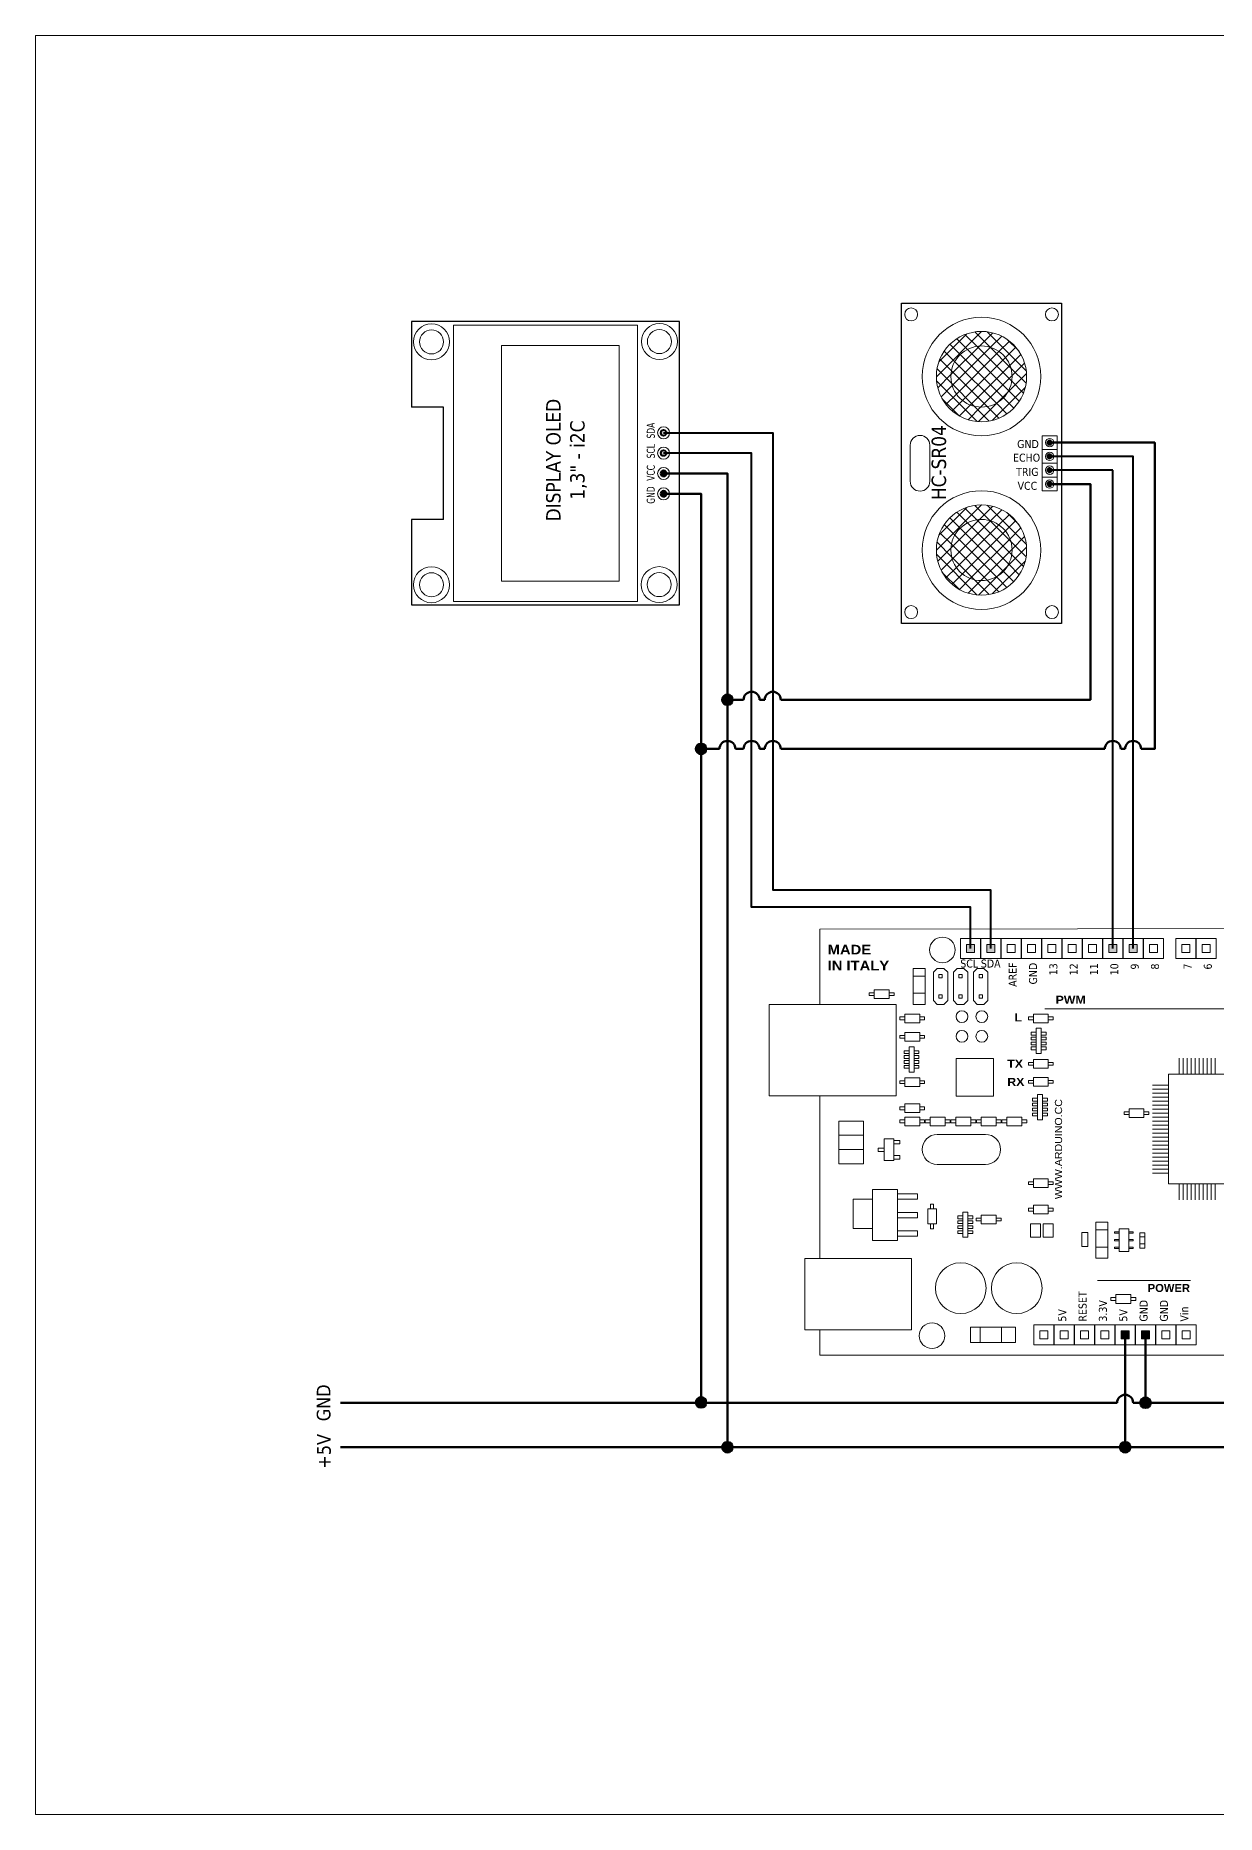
# Model space of a CAD drawing. Extents: x -201 to 3149, y -111 to 111.
# Drawn here: x 2806.5 to 2954, y -111 to 111.2 of the extents above; entities that cross this region are included whole.
import ezdxf

# ---------------------------------------------------------------- set-up
doc = ezdxf.new("R2010")
doc.units = 0
doc.linetypes.add('CONTINU', pattern=[0])
doc.layers.get('0').update_dxf_attribs({"lineweight": 9})
doc.layers.add('1', color=7, linetype='Continuous')
doc.layers.add('2', color=7, linetype='CONTINU')
for name, color, linetype, lineweight in [('contorno', 7, 'CONTINU', 30), ('fase_5V', 1, 'Continuous', 40), ('GND', 3, 'Continuous', 40), ('SCL_OR_SDA', 253, 'CONTINU', 40), ('SINAL', 5, 'Continuous', 40)]:
    doc.layers.add(name, color=color, linetype=linetype, lineweight=lineweight)
doc.layers.add('hatch', color=253, linetype='Continuous', transparency=0.6)
doc.styles.add('times 2', font='tahoma.ttf')
pattern_1 = [(135, (2966.2611, -84.8107), (-0.77799, -0.77799), []), (225, (2966.2611, -84.8107), (0.77799, -0.77799), [])]
pattern_2 = [(135, (2966.2611, -63.1319), (-0.77799, -0.77799), []), (225, (2966.2611, -63.1319), (0.77799, -0.77799), [])]

msp = doc.modelspace()

# ---------------------------------------------------------------- hatches: boundary and pattern name
at = {"layer": 'fase_5V', "lineweight": 50}
h = msp.add_hatch(color=256, dxfattribs=at)
h.dxf.hatch_style = 1
h.paths.add_polyline_path([(2885.33, 56.5, 1), (2884.62, 56.5, 1)])
h = msp.add_hatch(color=256, dxfattribs=at)
h.dxf.hatch_style = 1
h.paths.add_polyline_path([(2932.95, 55.18, 1), (2933.47, 55.18, 1)])
at = {"layer": 'fase_5V'}
h = msp.add_hatch(color=256, dxfattribs=at)
h.dxf.hatch_style = 1
h.paths.add_polyline_path([(2892.95, 28.88, 0.414214), (2892.3, 28.23), (2892.95, 28.23)])
h = msp.add_hatch(color=256, dxfattribs=at)
h.dxf.hatch_style = 1
h.paths.add_polyline_path([(2892.95, 28.88), (2892.95, 28.23), (2893.6, 28.23, 0.414214)])
h.paths.add_polyline_path([(2893.6, 28.23), (2892.95, 28.23), (2892.3, 28.23, 1)])
h = msp.add_hatch(color=256, dxfattribs=at)
h.dxf.hatch_style = 1
h.paths.add_polyline_path([(2943.14, -50.62), (2942.14, -50.62), (2942.14, -51.62), (2943.14, -51.62)])
h = msp.add_hatch(color=256, dxfattribs=at)
h.dxf.hatch_style = 1
h.paths.add_polyline_path([(2892.95, -64.51, 0.414214), (2892.3, -65.17), (2892.95, -65.17)])
h = msp.add_hatch(color=256, dxfattribs=at)
h.dxf.hatch_style = 1
h.paths.add_polyline_path([(2892.95, -64.51), (2892.95, -65.17), (2893.6, -65.17, 0.414214)])
h.paths.add_polyline_path([(2893.6, -65.17), (2892.95, -65.17), (2892.3, -65.17, 1)])
h = msp.add_hatch(color=256, dxfattribs=at)
h.dxf.hatch_style = 1
h.paths.add_polyline_path([(2942.64, -64.51, 0.414214), (2941.99, -65.17), (2942.64, -65.17)])
h = msp.add_hatch(color=256, dxfattribs=at)
h.dxf.hatch_style = 1
h.paths.add_polyline_path([(2942.64, -64.51), (2942.64, -65.17), (2943.29, -65.17, 0.414214)])
h.paths.add_polyline_path([(2943.29, -65.17), (2942.64, -65.17), (2941.99, -65.17, 1)])
at = {"layer": 'GND', "lineweight": 50}
h = msp.add_hatch(color=256, dxfattribs=at)
h.dxf.hatch_style = 1
h.paths.add_polyline_path([(2932.95, 60.36, 0.414214), (2933.21, 60.1, 0.414214), (2933.47, 60.36, 1)])
h = msp.add_hatch(color=256, dxfattribs=at)
h.dxf.hatch_style = 1
h.paths.add_polyline_path([(2884.62, 53.96, 1), (2885.33, 53.96, 1)])
h = msp.add_hatch(color=256, dxfattribs=at)
h.dxf.hatch_style = 1
h.paths.add_polyline_path([(2889.66, 22.73, 0.414214), (2889, 22.08), (2889.66, 22.08)])
h.paths.add_polyline_path([(2889.66, 22.73), (2889.66, 22.08), (2890.31, 22.08, 0.414214)])
h.paths.add_polyline_path([(2890.31, 22.08), (2889.66, 22.08), (2889, 22.08, 1)])
h = msp.add_hatch(color=256, dxfattribs=at)
h.dxf.hatch_style = 1
h.paths.add_polyline_path([(2945.68, -50.62), (2944.68, -50.62), (2944.68, -51.62), (2945.68, -51.62)])
h = msp.add_hatch(color=256, dxfattribs=at)
h.dxf.hatch_style = 1
h.paths.add_polyline_path([(2889.66, -58.92, 0.414214), (2889, -59.57), (2889.66, -59.57)])
h.paths.add_polyline_path([(2889.66, -58.92), (2889.66, -59.57), (2890.31, -59.57, 0.414214)])
h.paths.add_polyline_path([(2890.31, -59.57), (2889.66, -59.57), (2889, -59.57, 1)])
h = msp.add_hatch(color=256, dxfattribs=at)
h.dxf.hatch_style = 1
h.paths.add_polyline_path([(2945.18, -58.95, 0.414214), (2944.53, -59.61), (2945.18, -59.61)])
h.paths.add_polyline_path([(2945.18, -58.95), (2945.18, -59.61), (2945.83, -59.61, 0.414214)])
h.paths.add_polyline_path([(2945.83, -59.61), (2945.18, -59.61), (2944.53, -59.61, 1)])
at = {"layer": 'hatch'}
h = msp.add_hatch(dxfattribs=at)
h.set_pattern_fill('ANSI37', color=256, scale=0.346534, angle=90)
h.set_pattern_definition(pattern_2)
h.paths.add_polyline_path([(2920.87, 68.61, 1), (2928.52, 68.61, 1)], flags=0)
h.paths.add_polyline_path([(2919.05, 68.61, 1), (2930.34, 68.61, 1)])
h.paths.add_polyline_path([(2928.52, 68.61, -1), (2920.87, 68.61, -1)], flags=16)
h = msp.add_hatch(dxfattribs=at)
h.set_pattern_fill('ANSI37', color=256, scale=0.346534, angle=90)
h.set_pattern_definition(pattern_2)
h.paths.add_polyline_path([(2928.52, 68.61, 1), (2920.87, 68.61, 1)])
h = msp.add_hatch(dxfattribs=at)
h.set_pattern_fill('ANSI37', color=256, scale=0.346534, angle=90)
h.set_pattern_definition(pattern_1)
h.paths.add_polyline_path([(2920.87, 46.93, 1), (2928.52, 46.93, 1)], flags=0)
h.paths.add_polyline_path([(2919.05, 46.93, 1), (2930.34, 46.93, 1)])
h.paths.add_polyline_path([(2928.52, 46.93, -1), (2920.87, 46.93, -1)], flags=16)
h = msp.add_hatch(dxfattribs=at)
h.set_pattern_fill('ANSI37', color=256, scale=0.346534, angle=90)
h.set_pattern_definition(pattern_1)
h.paths.add_polyline_path([(2928.52, 46.93, 1), (2920.87, 46.93, 1)])
at = {"layer": 'SCL_OR_SDA'}
h = msp.add_hatch(color=256, dxfattribs=at)
h.dxf.hatch_style = 1
h.paths.add_polyline_path([(2885.33, 59.04, 1), (2884.62, 59.04, 1)])
h.paths.add_polyline_path([(2884.62, 61.58, 1), (2885.33, 61.58, 1)])
h = msp.add_hatch(color=256, dxfattribs=at)
h.dxf.hatch_style = 1
h.paths.add_polyline_path([(2922.81, -2.36), (2922.81, -3.36), (2923.81, -3.36), (2923.81, -2.36)])
h.paths.add_polyline_path([(2926.35, -2.36), (2925.35, -2.36), (2925.35, -3.36), (2926.35, -3.36)])
h.paths.add_polyline_path([(2988.83, -2.36), (2987.83, -2.36), (2987.83, -3.36), (2988.83, -3.36)])
h.paths.add_polyline_path([(2991.37, -2.36), (2990.37, -2.36), (2990.37, -3.36), (2991.37, -3.36)])
at = {"layer": 'SINAL'}
h = msp.add_hatch(color=256, dxfattribs=at)
h.dxf.hatch_style = 1
h.paths.add_polyline_path([(2932.95, 56.91, 0.414214), (2933.21, 56.65, 0.414214), (2933.47, 56.91, 1)])
h.paths.add_polyline_path([(2933.47, 58.64, 1), (2932.95, 58.64, 0.414214), (2933.21, 58.38, 0.414214)])
h = msp.add_hatch(color=256, dxfattribs=at)
h.dxf.hatch_style = 1
h.paths.add_polyline_path([(2941.59, -2.36), (2940.59, -2.36), (2940.59, -3.36), (2941.59, -3.36)])
h.paths.add_polyline_path([(2943.13, -2.36), (2943.13, -3.36), (2944.13, -3.36), (2944.13, -2.36)])

# ---------------------------------------------------------------- linework, layer by layer
for p, q in [((2918.68, -5.82), (2919.16, -5.34)), ((2918.68, -9.36), (2918.68, -5.82)), ((2919.99, -5.34), (2920.47, -5.82)), ((2920.47, -5.82), (2920.47, -9.36)), ((2921.18, -5.82), (2921.66, -5.34)), ((2921.18, -9.36), (2921.18, -5.82)), ((2922.5, -5.34), (2922.98, -5.82)), ((2922.98, -5.82), (2922.98, -9.36)), ((2923.69, -5.82), (2924.17, -5.34)), ((2923.69, -9.36), (2923.69, -5.82)), ((2925, -5.34), (2925.48, -5.82)), ((2925.48, -5.82), (2925.48, -9.36)), ((2919.16, -9.84), (2918.68, -9.36)), ((2919.99, -9.84), (2919.16, -9.84)), ((2920.47, -9.36), (2919.99, -9.84)), ((2921.66, -9.84), (2921.18, -9.36)), ((2922.5, -9.84), (2921.66, -9.84)), ((2922.98, -9.36), (2922.5, -9.84)), ((2924.17, -9.84), (2923.69, -9.36)), ((2925, -9.84), (2924.17, -9.84)), ((2925.48, -9.36), (2925, -9.84)), ((2932.59, -10.38), (2963.48, -10.38)), ((2949.37, -18.57), (2949.37, -16.57)), ((2949.87, -18.57), (2949.87, -16.57)), ((2950.37, -18.57), (2950.37, -16.57)), ((2950.87, -18.57), (2950.87, -16.57)), ((2951.37, -18.57), (2951.37, -16.57)), ((2951.87, -18.57), (2951.87, -16.57)), ((2952.37, -18.57), (2952.37, -16.57)), ((2952.87, -18.57), (2952.87, -16.57)), ((2953.37, -18.57), (2953.37, -16.57)), ((2953.87, -18.57), (2953.87, -16.57)), ((2948.04, -19.91), (2946.04, -19.91)), ((2948.04, -20.41), (2946.04, -20.41)), ((2948.04, -20.91), (2946.04, -20.91)), ((2948.04, -21.41), (2946.04, -21.41)), ((2948.04, -21.91), (2946.04, -21.91)), ((2948.04, -22.41), (2946.04, -22.41)), ((2948.04, -22.91), (2946.04, -22.91)), ((2948.04, -23.41), (2946.04, -23.41)), ((2948.04, -23.91), (2946.04, -23.91)), ((2948.04, -24.41), (2946.04, -24.41)), ((2919.15, -26.09), (2925.21, -26.09)), ((2948.04, -24.91), (2946.04, -24.91)), ((2948.04, -25.41), (2946.04, -25.41)), ((2948.04, -25.91), (2946.04, -25.91)), ((2948.04, -26.41), (2946.04, -26.41)), ((2948.04, -26.91), (2946.04, -26.91)), ((2948.04, -27.41), (2946.04, -27.41)), ((2948.04, -27.91), (2946.04, -27.91)), ((2948.04, -28.41), (2946.04, -28.41)), ((2919.15, -29.83), (2925.21, -29.83)), ((2948.04, -28.91), (2946.04, -28.91)), ((2948.04, -29.41), (2946.04, -29.41)), ((2948.04, -29.91), (2946.04, -29.91)), ((2948.04, -30.41), (2946.04, -30.41)), ((2948.04, -30.91), (2946.04, -30.91)), ((2949.37, -32.24), (2949.37, -34.24)), ((2949.87, -32.24), (2949.87, -34.24)), ((2950.37, -32.24), (2950.37, -34.24)), ((2950.87, -32.24), (2950.87, -34.24)), ((2951.37, -32.24), (2951.37, -34.24)), ((2951.87, -32.24), (2951.87, -34.24)), ((2952.37, -32.24), (2952.37, -34.24)), ((2952.87, -32.24), (2952.87, -34.24)), ((2953.37, -32.24), (2953.37, -34.24)), ((2953.87, -32.24), (2953.87, -34.24)), ((2939.18, -44.33), (2950.81, -44.33))]:
    msp.add_line(p, q)
for points in [[(2806.51, 111.22), (3148.64, 111.22), (3148.64, -111.05), (2806.51, -111.05)], [(2932.26, 59.5), (2932.26, 61.22), (2934.16, 61.22), (2934.16, 59.5)], [(2932.26, 57.77), (2932.26, 59.5), (2934.16, 59.5), (2934.16, 57.77)], [(2932.26, 56.05), (2932.26, 57.77), (2934.16, 57.77), (2934.16, 56.05)], [(2932.26, 54.32), (2932.26, 56.05), (2934.16, 56.05), (2934.16, 54.32)], [(2922.06, -4.11), (2924.56, -4.11), (2924.56, -1.61), (2922.06, -1.61)], [(2924.6, -4.11), (2927.1, -4.11), (2927.1, -1.61), (2924.6, -1.61)], [(2927.14, -4.11), (2929.64, -4.11), (2929.64, -1.61), (2927.14, -1.61)], [(2929.68, -4.11), (2932.18, -4.11), (2932.18, -1.61), (2929.68, -1.61)], [(2932.22, -4.11), (2934.72, -4.11), (2934.72, -1.61), (2932.22, -1.61)], [(2934.76, -4.11), (2937.26, -4.11), (2937.26, -1.61), (2934.76, -1.61)], [(2937.3, -4.11), (2939.8, -4.11), (2939.8, -1.61), (2937.3, -1.61)], [(2939.84, -4.11), (2942.34, -4.11), (2942.34, -1.61), (2939.84, -1.61)], [(2942.38, -4.11), (2944.88, -4.11), (2944.88, -1.61), (2942.38, -1.61)], [(2944.92, -4.11), (2947.42, -4.11), (2947.42, -1.61), (2944.92, -1.61)], [(2948.98, -4.11), (2951.48, -4.11), (2951.48, -1.61), (2948.98, -1.61)], [(2951.52, -4.11), (2954.02, -4.11), (2954.02, -1.61), (2951.52, -1.61)], [(2927.89, -3.36), (2928.89, -3.36), (2928.89, -2.36), (2927.89, -2.36)], [(2930.43, -3.36), (2931.43, -3.36), (2931.43, -2.36), (2930.43, -2.36)], [(2932.97, -3.36), (2933.97, -3.36), (2933.97, -2.36), (2932.97, -2.36)], [(2935.51, -3.36), (2936.51, -3.36), (2936.51, -2.36), (2935.51, -2.36)], [(2938.05, -3.36), (2939.05, -3.36), (2939.05, -2.36), (2938.05, -2.36)], [(2945.67, -3.36), (2946.67, -3.36), (2946.67, -2.36), (2945.67, -2.36)], [(2949.73, -3.36), (2950.73, -3.36), (2950.73, -2.36), (2949.73, -2.36)], [(2952.27, -3.36), (2953.27, -3.36), (2953.27, -2.36), (2952.27, -2.36)], [(2916.14, -9.84), (2917.66, -9.84), (2917.66, -5.34), (2916.14, -5.34)], [(2916.14, -6.31), (2917.66, -6.31), (2917.66, -8.44), (2916.14, -8.44)], [(2919.16, -5.34), (2919.16, -5.34), (2919.99, -5.34), (2919.99, -5.34)], [(2919.36, -6.12), (2919.36, -6.53), (2919.78, -6.53), (2919.78, -6.12)], [(2921.66, -5.34), (2921.66, -5.34), (2922.5, -5.34), (2922.5, -5.34)], [(2921.87, -6.12), (2921.87, -6.53), (2922.29, -6.53), (2922.29, -6.12)], [(2924.17, -5.34), (2924.17, -5.34), (2925, -5.34), (2925, -5.34)], [(2924.38, -6.12), (2924.38, -6.53), (2924.8, -6.53), (2924.8, -6.12)], [(2911.28, -8.37), (2910.66, -8.37), (2910.66, -8.73), (2911.28, -8.73)], [(2911.28, -8.02), (2913.15, -8.02), (2913.15, -9.1), (2911.28, -9.1)], [(2913.15, -8.37), (2913.76, -8.37), (2913.76, -8.73), (2913.15, -8.73)], [(2919.36, -9.07), (2919.36, -8.65), (2919.78, -8.65), (2919.78, -9.07)], [(2921.87, -9.07), (2921.87, -8.65), (2922.29, -8.65), (2922.29, -9.07)], [(2924.38, -9.07), (2924.38, -8.65), (2924.8, -8.65), (2924.8, -9.07)], [(2915.1, -11.04), (2916.97, -11.04), (2916.97, -12.12), (2915.1, -12.12)], [(2931.17, -11.04), (2933.04, -11.04), (2933.04, -12.12), (2931.17, -12.12)], [(2915.1, -11.4), (2914.48, -11.4), (2914.48, -11.76), (2915.1, -11.76)], [(2916.97, -11.4), (2917.59, -11.4), (2917.59, -11.76), (2916.97, -11.76)], [(2931.17, -11.39), (2930.56, -11.39), (2930.56, -11.75), (2931.17, -11.75)], [(2931.53, -13.31), (2930.91, -13.31), (2930.91, -13.66), (2931.53, -13.66)], [(2931.53, -12.82), (2932.16, -12.82), (2932.16, -15.99), (2931.53, -15.99)], [(2932.16, -13.31), (2932.77, -13.31), (2932.77, -13.66), (2932.16, -13.66)], [(2933.04, -11.39), (2933.66, -11.39), (2933.66, -11.75), (2933.04, -11.75)], [(2915.1, -13.72), (2914.48, -13.72), (2914.48, -14.07), (2915.1, -14.07)], [(2915.1, -13.36), (2916.97, -13.36), (2916.97, -14.44), (2915.1, -14.44)], [(2915.64, -15.13), (2916.27, -15.13), (2916.27, -18.3), (2915.64, -18.3)], [(2916.97, -13.72), (2917.59, -13.72), (2917.59, -14.07), (2916.97, -14.07)], [(2931.53, -13.92), (2930.91, -13.92), (2930.91, -14.28), (2931.53, -14.28)], [(2931.53, -14.89), (2930.91, -14.89), (2930.91, -14.54), (2931.53, -14.54)], [(2931.53, -15.51), (2930.91, -15.51), (2930.91, -15.15), (2931.53, -15.15)], [(2932.16, -13.92), (2932.77, -13.92), (2932.77, -14.28), (2932.16, -14.28)], [(2932.16, -14.89), (2932.77, -14.89), (2932.77, -14.54), (2932.16, -14.54)], [(2932.16, -15.51), (2932.77, -15.51), (2932.77, -15.15), (2932.16, -15.15)], [(2915.64, -15.62), (2915.02, -15.62), (2915.02, -15.97), (2915.64, -15.97)], [(2915.64, -16.23), (2915.02, -16.23), (2915.02, -16.59), (2915.64, -16.59)], [(2915.64, -17.2), (2915.02, -17.2), (2915.02, -16.85), (2915.64, -16.85)], [(2915.64, -17.82), (2915.02, -17.82), (2915.02, -17.46), (2915.64, -17.46)], [(2916.27, -15.62), (2916.88, -15.62), (2916.88, -15.97), (2916.27, -15.97)], [(2916.27, -16.23), (2916.88, -16.23), (2916.88, -16.59), (2916.27, -16.59)], [(2916.27, -17.2), (2916.88, -17.2), (2916.88, -16.85), (2916.27, -16.85)], [(2916.27, -17.82), (2916.88, -17.82), (2916.88, -17.46), (2916.27, -17.46)], [(2921.53, -21.29), (2926.21, -21.29), (2926.21, -16.61), (2921.53, -16.61)], [(2931.17, -17.08), (2930.56, -17.08), (2930.56, -17.44), (2931.17, -17.44)], [(2931.17, -16.72), (2933.04, -16.72), (2933.04, -17.8), (2931.17, -17.8)], [(2933.04, -17.08), (2933.66, -17.08), (2933.66, -17.44), (2933.04, -17.44)], [(2915.1, -19.38), (2914.48, -19.38), (2914.48, -19.74), (2915.1, -19.74)], [(2915.1, -19.02), (2916.97, -19.02), (2916.97, -20.1), (2915.1, -20.1)], [(2916.97, -19.38), (2917.59, -19.38), (2917.59, -19.74), (2916.97, -19.74)], [(2931.17, -19.33), (2930.56, -19.33), (2930.56, -19.68), (2931.17, -19.68)], [(2931.17, -18.97), (2933.04, -18.97), (2933.04, -20.05), (2931.17, -20.05)], [(2933.04, -19.33), (2933.66, -19.33), (2933.66, -19.68), (2933.04, -19.68)], [(2948.04, -32.24), (2961.71, -32.24), (2961.71, -18.57), (2948.04, -18.57)], [(2931.67, -21.56), (2931.06, -21.56), (2931.06, -21.92), (2931.67, -21.92)], [(2931.67, -22.18), (2931.06, -22.18), (2931.06, -22.53), (2931.67, -22.53)], [(2931.67, -21.08), (2932.3, -21.08), (2932.3, -24.25), (2931.67, -24.25)], [(2932.3, -21.56), (2932.92, -21.56), (2932.92, -21.92), (2932.3, -21.92)], [(2932.3, -22.18), (2932.92, -22.18), (2932.92, -22.53), (2932.3, -22.53)], [(2906.85, -24.41), (2909.93, -24.41), (2909.93, -26.19), (2906.85, -26.19)], [(2915.1, -22.64), (2914.48, -22.64), (2914.48, -22.99), (2915.1, -22.99)], [(2915.1, -24.27), (2914.48, -24.27), (2914.48, -24.63), (2915.1, -24.63)], [(2915.1, -22.28), (2916.97, -22.28), (2916.97, -23.36), (2915.1, -23.36)], [(2915.1, -23.92), (2916.97, -23.92), (2916.97, -25), (2915.1, -25)], [(2916.97, -22.64), (2917.59, -22.64), (2917.59, -22.99), (2916.97, -22.99)], [(2916.97, -24.27), (2917.59, -24.27), (2917.59, -24.63), (2916.97, -24.63)], [(2918.29, -24.27), (2917.67, -24.27), (2917.67, -24.63), (2918.29, -24.63)], [(2918.29, -23.92), (2920.16, -23.92), (2920.16, -25), (2918.29, -25)], [(2920.16, -24.27), (2920.77, -24.27), (2920.77, -24.63), (2920.16, -24.63)], [(2921.48, -24.27), (2920.87, -24.27), (2920.87, -24.63), (2921.48, -24.63)], [(2921.48, -23.92), (2923.35, -23.92), (2923.35, -25), (2921.48, -25)], [(2923.35, -24.27), (2923.97, -24.27), (2923.97, -24.63), (2923.35, -24.63)], [(2924.66, -24.27), (2924.05, -24.27), (2924.05, -24.63), (2924.66, -24.63)], [(2924.66, -23.92), (2926.53, -23.92), (2926.53, -25), (2924.66, -25)], [(2926.53, -24.27), (2927.15, -24.27), (2927.15, -24.63), (2926.53, -24.63)], [(2927.86, -24.27), (2927.24, -24.27), (2927.24, -24.63), (2927.86, -24.63)], [(2927.86, -23.92), (2929.73, -23.92), (2929.73, -25), (2927.86, -25)], [(2929.73, -24.27), (2930.34, -24.27), (2930.34, -24.63), (2929.73, -24.63)], [(2931.67, -23.15), (2931.06, -23.15), (2931.06, -22.79), (2931.67, -22.79)], [(2931.67, -23.76), (2931.06, -23.76), (2931.06, -23.41), (2931.67, -23.41)], [(2932.3, -23.15), (2932.92, -23.15), (2932.92, -22.79), (2932.3, -22.79)], [(2932.3, -23.76), (2932.92, -23.76), (2932.92, -23.41), (2932.3, -23.41)], [(2943.12, -23.24), (2942.5, -23.24), (2942.5, -23.6), (2943.12, -23.6)], [(2943.12, -22.88), (2944.99, -22.88), (2944.99, -23.96), (2943.12, -23.96)], [(2944.99, -23.24), (2945.61, -23.24), (2945.61, -23.6), (2944.99, -23.6)], [(2906.85, -26.19), (2909.93, -26.19), (2909.93, -27.97), (2906.85, -27.97)], [(2912.54, -29.36), (2913.75, -29.36), (2913.75, -26.64), (2912.54, -26.64)], [(2906.85, -27.97), (2909.93, -27.97), (2909.93, -29.75), (2906.85, -29.75)], [(2912.54, -27.79), (2911.79, -27.79), (2911.79, -28.22), (2912.54, -28.22)], [(2914.5, -26.84), (2913.75, -26.84), (2913.75, -27.27), (2914.5, -27.27)], [(2914.5, -29.16), (2913.75, -29.16), (2913.75, -28.73), (2914.5, -28.73)], [(2911.09, -39.34), (2914.21, -39.34), (2914.21, -32.97), (2911.09, -32.97)], [(2931.17, -31.99), (2930.56, -31.99), (2930.56, -32.34), (2931.17, -32.34)], [(2931.17, -31.63), (2933.04, -31.63), (2933.04, -32.71), (2931.17, -32.71)], [(2933.04, -31.99), (2933.66, -31.99), (2933.66, -32.34), (2933.04, -32.34)], [(2911.09, -34.19), (2908.65, -34.19), (2908.65, -37.85), (2911.09, -37.85)], [(2914.21, -34.17), (2916.71, -34.17), (2916.71, -33.5), (2914.21, -33.5)], [(2917.98, -35.4), (2917.98, -37.27), (2919.06, -37.27), (2919.06, -35.4)], [(2918.34, -35.4), (2918.34, -34.78), (2918.69, -34.78), (2918.69, -35.4)], [(2931.17, -35.3), (2930.56, -35.3), (2930.56, -35.66), (2931.17, -35.66)], [(2931.17, -34.94), (2933.04, -34.94), (2933.04, -36.02), (2931.17, -36.02)], [(2933.04, -35.3), (2933.66, -35.3), (2933.66, -35.66), (2933.04, -35.66)], [(2914.21, -35.82), (2916.71, -35.82), (2916.71, -36.49), (2914.21, -36.49)], [(2918.34, -37.27), (2918.34, -37.88), (2918.69, -37.88), (2918.69, -37.27)], [(2922.35, -36.26), (2921.74, -36.26), (2921.74, -36.62), (2922.35, -36.62)], [(2922.35, -36.88), (2921.74, -36.88), (2921.74, -37.23), (2922.35, -37.23)], [(2922.35, -37.85), (2921.74, -37.85), (2921.74, -37.49), (2922.35, -37.49)], [(2922.35, -35.78), (2922.98, -35.78), (2922.98, -38.94), (2922.35, -38.94)], [(2922.98, -36.26), (2923.6, -36.26), (2923.6, -36.62), (2922.98, -36.62)], [(2922.98, -36.88), (2923.6, -36.88), (2923.6, -37.23), (2922.98, -37.23)], [(2922.98, -37.85), (2923.6, -37.85), (2923.6, -37.49), (2922.98, -37.49)], [(2924.66, -36.53), (2924.04, -36.53), (2924.04, -36.88), (2924.66, -36.88)], [(2924.66, -36.17), (2926.53, -36.17), (2926.53, -37.25), (2924.66, -37.25)], [(2926.53, -36.53), (2927.15, -36.53), (2927.15, -36.88), (2926.53, -36.88)], [(2930.83, -38.92), (2932.07, -38.92), (2932.07, -37.25), (2930.83, -37.25)], [(2932.41, -38.92), (2933.65, -38.92), (2933.65, -37.25), (2932.41, -37.25)], [(2938.97, -41.55), (2940.49, -41.55), (2940.49, -37.05), (2938.97, -37.05)], [(2914.21, -38.14), (2916.71, -38.14), (2916.71, -38.81), (2914.21, -38.81)], [(2922.35, -38.46), (2921.74, -38.46), (2921.74, -38.11), (2922.35, -38.11)], [(2922.98, -38.46), (2923.6, -38.46), (2923.6, -38.11), (2922.98, -38.11)], [(2937.23, -38.32), (2937.99, -38.32), (2937.99, -40.1), (2937.23, -40.1)], [(2938.97, -38.01), (2940.49, -38.01), (2940.49, -40.15), (2938.97, -40.15)], [(2941.89, -38.42), (2941.31, -38.42), (2941.31, -38.27), (2941.89, -38.27)], [(2941.89, -39.38), (2941.31, -39.38), (2941.31, -39.22), (2941.89, -39.22)], [(2941.89, -40.71), (2943.08, -40.71), (2943.08, -37.89), (2941.89, -37.89)], [(2943.08, -38.42), (2943.66, -38.42), (2943.66, -38.27), (2943.08, -38.27)], [(2943.08, -39.38), (2943.66, -39.38), (2943.66, -39.22), (2943.08, -39.22)], [(2944.49, -38.37), (2945.09, -38.37), (2945.09, -40.29), (2944.49, -40.29)], [(2944.49, -38.89), (2945.09, -38.89), (2945.09, -39.75), (2944.49, -39.75)], [(2941.89, -40.33), (2941.31, -40.33), (2941.31, -40.18), (2941.89, -40.18)], [(2943.08, -40.33), (2943.66, -40.33), (2943.66, -40.18), (2943.08, -40.18)], [(2941.48, -46.46), (2940.86, -46.46), (2940.86, -46.82), (2941.48, -46.82)], [(2941.48, -46.1), (2943.35, -46.1), (2943.35, -47.19), (2941.48, -47.19)], [(2943.35, -46.46), (2943.97, -46.46), (2943.97, -46.82), (2943.35, -46.82)], [(2928.95, -52.08), (2928.95, -50.18), (2923.32, -50.18), (2923.32, -52.08)], [(2924.53, -52.08), (2924.53, -50.18), (2927.19, -50.18), (2927.19, -52.08)], [(2931.23, -52.37), (2933.73, -52.37), (2933.73, -49.87), (2931.23, -49.87)], [(2931.98, -51.62), (2932.98, -51.62), (2932.98, -50.62), (2931.98, -50.62)], [(2933.77, -52.37), (2936.27, -52.37), (2936.27, -49.87), (2933.77, -49.87)], [(2934.52, -51.62), (2935.52, -51.62), (2935.52, -50.62), (2934.52, -50.62)], [(2936.31, -52.37), (2938.81, -52.37), (2938.81, -49.87), (2936.31, -49.87)], [(2937.06, -51.62), (2938.06, -51.62), (2938.06, -50.62), (2937.06, -50.62)], [(2938.85, -52.37), (2941.35, -52.37), (2941.35, -49.87), (2938.85, -49.87)], [(2939.6, -51.62), (2940.6, -51.62), (2940.6, -50.62), (2939.6, -50.62)], [(2941.39, -52.37), (2943.89, -52.37), (2943.89, -49.87), (2941.39, -49.87)], [(2943.93, -52.37), (2946.43, -52.37), (2946.43, -49.87), (2943.93, -49.87)], [(2946.47, -52.37), (2948.97, -52.37), (2948.97, -49.87), (2946.47, -49.87)], [(2947.22, -51.62), (2948.22, -51.62), (2948.22, -50.62), (2947.22, -50.62)], [(2949.01, -52.37), (2951.51, -52.37), (2951.51, -49.87), (2949.01, -49.87)], [(2949.76, -51.62), (2950.76, -51.62), (2950.76, -50.62), (2949.76, -50.62)]]:
    msp.add_lwpolyline(points, close=True)
for points in [[(2881.73, 40.52), (2881.73, 75.02), (2858.73, 75.02), (2858.73, 40.52), (2881.73, 40.52)], [(2879.44, 43.06), (2879.44, 72.48), (2864.74, 72.48), (2864.74, 43.06), (2879.44, 43.06)], [(2915.78, 55.52), (2915.78, 60.03)], [(2918.24, 55.52), (2918.24, 60.03)]]:
    msp.add_lwpolyline(points)
at = {"color": 9}
for points in [[(2922.81, -3.36), (2923.81, -3.36), (2923.81, -2.36), (2922.81, -2.36)], [(2925.35, -3.36), (2926.35, -3.36), (2926.35, -2.36), (2925.35, -2.36)], [(2940.59, -3.36), (2941.59, -3.36), (2941.59, -2.36), (2940.59, -2.36)], [(2943.13, -3.36), (2944.13, -3.36), (2944.13, -2.36), (2943.13, -2.36)], [(2942.14, -51.62), (2943.14, -51.62), (2943.14, -50.62), (2942.14, -50.62)], [(2944.68, -51.62), (2945.68, -51.62), (2945.68, -50.62), (2944.68, -50.62)]]:
    msp.add_lwpolyline(points, close=True, dxfattribs=at)
for centre, radius in [((2915.9, 76.37), 0.807), ((2924.69, 68.61), 7.41), ((2933.49, 76.37), 0.807), ((2855.98, 72.94), 2.25), ((2855.98, 72.94), 1.5), ((2884.45, 72.98), 2.25), ((2884.45, 72.98), 1.5), ((2884.98, 61.58), 0.75), ((2933.21, 60.36), 0.528), ((2884.98, 59.04), 0.75), ((2933.21, 58.64), 0.528), ((2884.98, 56.5), 0.75), ((2933.21, 56.91), 0.528), ((2933.21, 55.18), 0.528), ((2884.98, 53.96), 0.75), ((2924.69, 46.93), 7.41), ((2855.98, 42.6), 2.25), ((2884.42, 42.61), 2.25), ((2855.98, 42.6), 1.5), ((2884.42, 42.61), 1.5), ((2915.9, 39.18), 0.807), ((2933.49, 39.18), 0.807), ((2922.25, -11.36), 0.737), ((2924.73, -11.36), 0.737), ((2922.25, -13.83), 0.737), ((2924.73, -13.83), 0.737), ((2922.1, -45.29), 3.17), ((2929.1, -45.29), 3.17)]:
    msp.add_circle(centre, radius)
at = {"color": 8}
for centre, radius in [((2924.69, 68.61), 5.64), ((2924.69, 68.61), 3.82), ((2924.69, 46.93), 5.64), ((2924.69, 46.93), 3.82)]:
    msp.add_circle(centre, radius, dxfattribs=at)
for centre, radius, start, end in [((2917.01, 60.03), 1.23, 0, 180), ((2933.21, 60.36), 0.258, 90, 270), ((2917.01, 55.52), 1.23, 180, 0), ((2933.21, 55.18), 0.258, 90, 270), ((2919.15, -27.96), 1.87, 90, 270), ((2925.21, -27.96), 1.87, 270, 90)]:
    msp.add_arc(centre, radius, start, end)
at = {"layer": '1', "linetype": 'Continuous', "lineweight": 15}
for centre in [(2919.81, -3.03), (2918.51, -51.23)]:
    msp.add_circle(centre, 1.6, dxfattribs=at)
at = {"layer": 'contorno'}
for points in [[(2914.69, 37.77), (2914.69, 77.77), (2934.69, 77.77), (2934.69, 37.77), (2914.69, 37.77)], [(2886.98, 40.07), (2886.98, 75.47), (2853.48, 75.47), (2853.48, 64.77)], [(2857.48, 50.77), (2857.48, 64.77), (2853.48, 64.77)], [(2853.48, 50.77), (2853.48, 40.07), (2886.98, 40.07)], [(2857.48, 50.77), (2853.48, 50.77)]]:
    msp.add_lwpolyline(points, dxfattribs=at)
at = {"layer": 'contorno', "linetype": 'Continuous', "lineweight": 15}
for points in [[(2904.51, -9.84), (2904.51, -0.43), (2904.51, -0.43), (3001.03, -0.32), (3001.03, -0.32), (3003.57, -2.86), (3003.57, -2.86), (3003.57, -13.02), (3003.57, -13.02), (3006.11, -15.56), (3006.11, -15.56), (3006.11, -49.85)], [(2904.51, -41.59), (2904.51, -21.27)], [(2904.51, -53.66), (2904.51, -50.48)], [(3003.57, -53.66), (3003.57, -53.66), (2904.51, -53.66)]]:
    msp.add_lwpolyline(points, dxfattribs=at)
for points in [[(2898.16, -21.27), (2914.04, -21.27), (2914.04, -9.84), (2898.16, -9.84)], [(2902.61, -50.48), (2915.94, -50.48), (2915.94, -41.59), (2902.61, -41.59)]]:
    msp.add_lwpolyline(points, close=True, dxfattribs=at)
at = {"layer": 'fase_5V', "lineweight": 50}
for points in [[(2884.98, 56.5), (2892.95, 56.5), (2892.95, -65.17)], [(2933.21, 55.18), (2938.29, 55.18), (2938.29, 28.23), (2899.62, 28.23)], [(2894.97, 28.23), (2892.95, 28.23)], [(2897.62, 28.23), (2896.97, 28.23)], [(2899.99, 28.23), (2899.62, 28.23)], [(2942.64, -51.12), (2942.64, -65.17)], [(2844.62, -65.17), (3097.59, -65.17)]]:
    msp.add_lwpolyline(points, dxfattribs=at)
for centre, radius in [((2884.98, 56.5), 0.355), ((2933.21, 55.18), 0.258), ((2892.95, 28.23), 0.652), ((2892.95, -65.17), 0.652), ((2942.64, -65.17), 0.652)]:
    msp.add_circle(centre, radius, dxfattribs=at)
for centre in [(2895.97, 28.23), (2898.62, 28.23)]:
    msp.add_arc(centre, 1, 0, 180, dxfattribs=at)
at = {"layer": 'GND', "lineweight": 50}
for points in [[(2933.21, 60.36), (2946.34, 60.36), (2946.34, 22.08), (2944.63, 22.08)], [(2884.98, 53.96), (2889.66, 53.96), (2889.66, -59.61)], [(2891.95, 22.08), (2889.66, 22.08)], [(2894.97, 22.08), (2893.95, 22.08)], [(2897.62, 22.08), (2896.97, 22.08)], [(2899.99, 22.08), (2899.62, 22.08)], [(2940.09, 22.08), (2899.62, 22.08)], [(2942.63, 22.08), (2942.09, 22.08)], [(2945.18, -51.12), (2945.18, -59.61)], [(2844.62, -59.61), (2941.64, -59.61)], [(2943.64, -59.61), (3097.59, -59.61)]]:
    msp.add_lwpolyline(points, dxfattribs=at)
for centre, radius in [((2933.21, 60.36), 0.258), ((2884.98, 53.96), 0.355), ((2889.66, 22.08), 0.652), ((2889.66, -59.57), 0.652), ((2945.18, -59.61), 0.652)]:
    msp.add_circle(centre, radius, dxfattribs=at)
for centre in [(2892.95, 22.08), (2895.97, 22.08), (2898.62, 22.08), (2941.09, 22.08), (2943.63, 22.08), (2942.64, -59.61)]:
    msp.add_arc(centre, 1, 0, 180, dxfattribs=at)
at = {"layer": 'SCL_OR_SDA'}
for points in [[(2884.98, 61.58), (2898.62, 61.58), (2898.62, 4.49), (2925.81, 4.49), (2925.81, -2.86)], [(2923.31, -2.86), (2923.31, 2.31), (2895.97, 2.31), (2895.97, 59.04), (2884.98, 59.04)]]:
    msp.add_lwpolyline(points, dxfattribs=at)
for centre in [(2884.98, 61.58), (2884.98, 59.04)]:
    msp.add_circle(centre, 0.355, dxfattribs=at)
at = {"layer": 'SINAL'}
for p, q in [((2941.09, 56.91), (2933.21, 56.91)), ((2941.09, -2.86), (2941.09, 56.91))]:
    msp.add_line(p, q, dxfattribs=at)
msp.add_lwpolyline([(2943.63, -2.86), (2943.63, 58.64), (2933.21, 58.64)], dxfattribs=at)
for centre in [(2933.21, 58.64), (2933.21, 56.91)]:
    msp.add_circle(centre, 0.258, dxfattribs=at)
for centre in [(2933.21, 58.64), (2933.21, 56.91)]:
    msp.add_arc(centre, 0.258, 90, 270, dxfattribs=at)

# ---------------------------------------------------------------- texts
at = {"width": 1.1}
msp.add_text('WWW.ARDUINO.CC', height=0.9, rotation=90, dxfattribs=at).set_placement((2934.76, -34.17))
at = {"char_height": 1.8, "attachment_point": 1, "rotation": 90, "style": 'times 2'}
for s, width, heights, insert in [('\\pxqc;DISPLAY OLED 1,3" - i2C', 19.7434, [5.98], (2870.3, 48.3)), ('HC-SR04', 3.6996, [0], (2918.46, 53.17))]:
    msp.add_mtext_dynamic_manual_height_columns(s, width=width, gutter_width=5, heights=heights, dxfattribs=dict(at, insert=insert))
at = {"attachment_point": 1}
for s, width, insert, char_height in [('{\\fArial|b1|i0|c0|p34;\\W1.1;MADE\\PIN ITALY}', 9.5124, (2905.47, -2.39), 1.2), ('{\\fArial|b1|i0|c0|p34;\\W1.1;PWM}', 9.5124, (2933.95, -8.75), 1), ('{\\fArial|b1|i0|c0|p34;\\W1.1;L}', 9.5124, (2928.81, -10.97), 1), ('{\\fArial|b1|i0|c0|p34;\\W1.1;TX}', 9.5124, (2927.91, -16.75), 1), ('{\\fArial|b1|i0|c0|p34;\\W1.1;RX}', 9.5124, (2927.91, -19.02), 1), ('{\\fArial|b1|i0|c0|p34;POWER}', 5.4189, (2945.46, -44.77), 1)]:
    msp.add_mtext_dynamic_manual_height_columns(s, width=width, gutter_width=1, heights=[0], dxfattribs=dict(at, insert=insert, char_height=char_height))
at = {"layer": '2', "style": 'times 2', "width": 0.8}
for s, p in [('SDA', (2883.87, 60.87)), ('SCL', (2883.87, 58.39)), ('VCC', (2883.87, 55.59)), ('GND', (2883.87, 52.72))]:
    msp.add_text(s, height=1, rotation=90, dxfattribs=at).set_placement(p)
at = {"layer": '2', "style": 'times 2'}
for s, p in [('GND', (2929.15, 59.68)), ('ECHO', (2928.63, 57.98)), ('TRIG', (2929.02, 56.2)), ('VCC', (2929.2, 54.46)), ('SCL', (2922.04, -5.23)), ('SDA', (2924.61, -5.23))]:
    msp.add_text(s, height=1, dxfattribs=at).set_placement(p)
for s, height, p in [('AREF', 1, (2929.09, -7.64)), ('GND', 1, (2931.63, -7.34)), ('13', 1, (2934.17, -6.2)), ('12', 1, (2936.71, -6.2)), ('11', 1, (2939.25, -6.2)), ('10', 1, (2941.79, -6.2)), ('9', 1, (2944.33, -5.48)), ('8', 1, (2946.87, -5.48)), ('7', 1, (2950.93, -5.48)), ('6', 1, (2953.47, -5.48)), ('RESET', 1, (2937.82, -49.47)), ('5V', 1, (2935.28, -49.47)), ('3.3V', 1, (2940.36, -49.47)), ('5V', 1, (2942.9, -49.47)), ('GND', 1, (2945.44, -49.47)), ('GND', 1, (2947.98, -49.47)), ('Vin', 1, (2950.52, -49.47)), ('GND', 1.7, (2843.34, -61.92)), ('+5V', 1.7, (2843.39, -67.84))]:
    msp.add_text(s, height=height, rotation=90, dxfattribs=at).set_placement(p)

doc.saveas('drawing.dxf')
